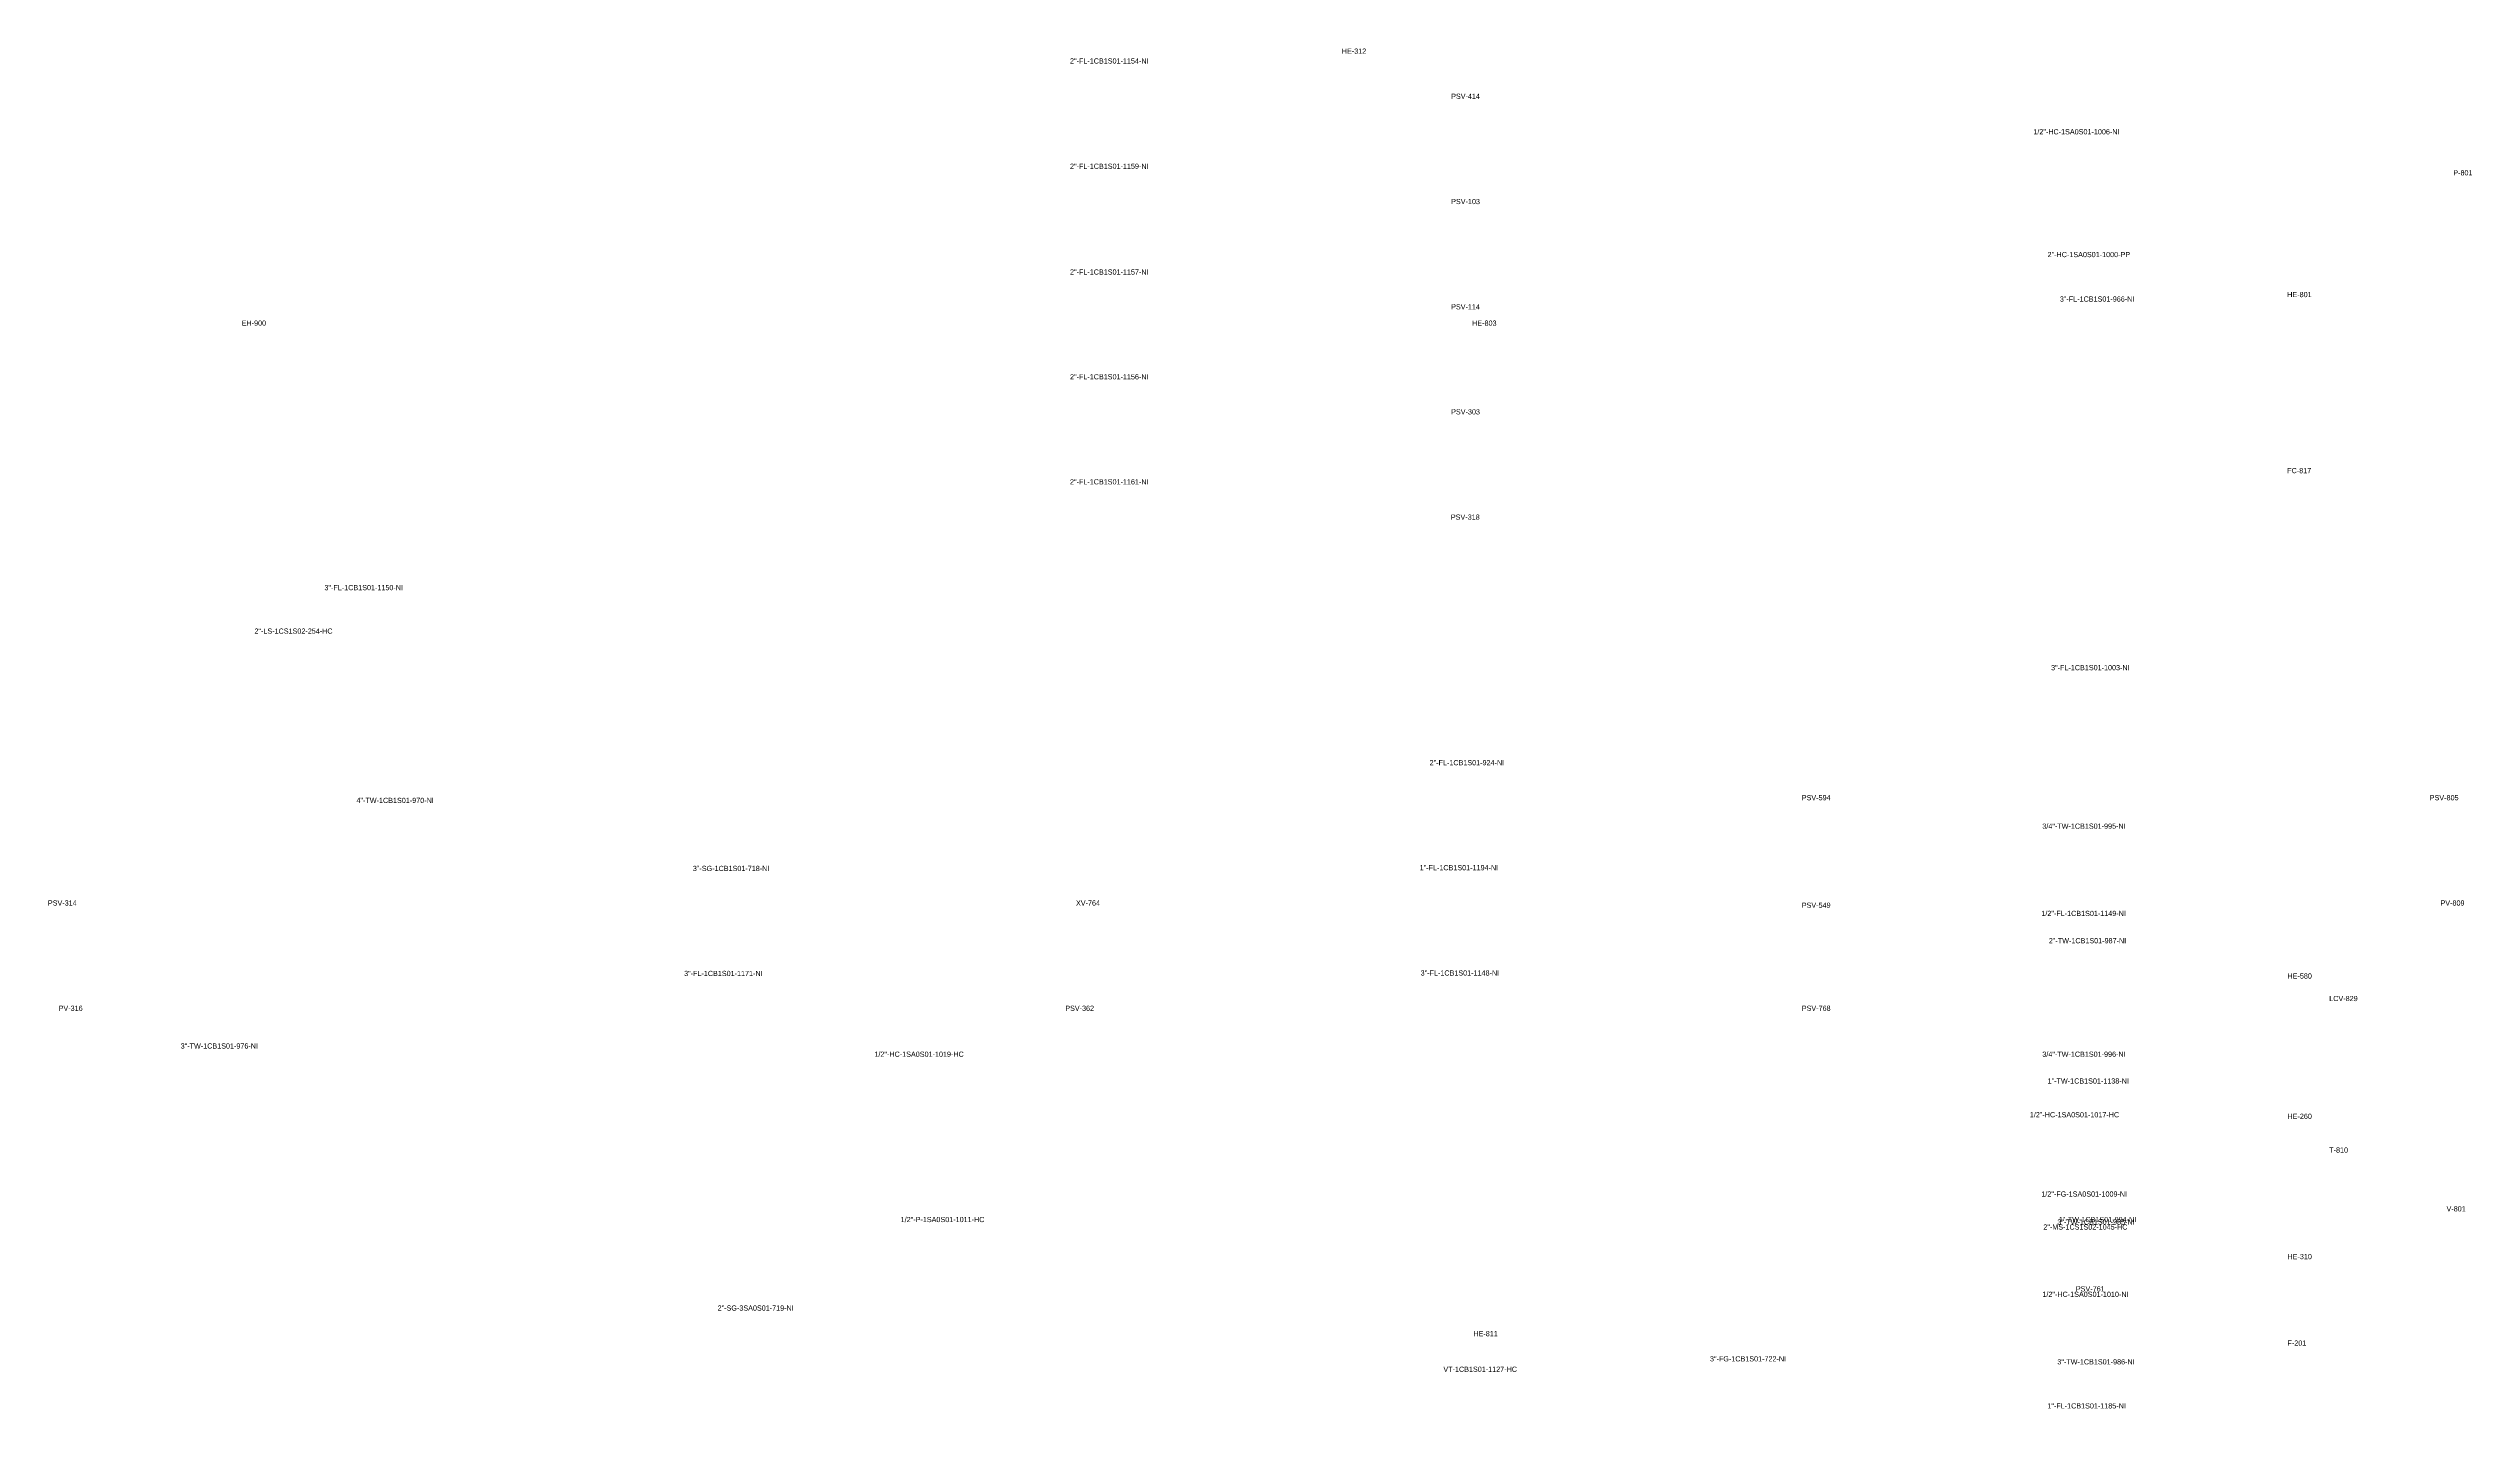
# Model space of a CAD drawing. Header units: metres. Extents: x 0 to 2328, y 0 to 1547.
# Drawn here: x 1165 to 2328, y 895 to 1547 of the extents above; entities that cross this region are included whole.
import ezdxf

# ---------------------------------------------------------------- set-up
doc = ezdxf.new("R2010")
doc.units = ezdxf.units.M
doc.layers.add('REVIEW', color=1, linetype='Continuous')

msp = doc.modelspace()

# ---------------------------------------------------------------- texts
at = {"layer": 'REVIEW', "char_height": 2.5, "attachment_point": 1}
for s, insert in [('HE-312', (1785.6, 1547.42)), ('2"-FL-1CB1S01-1154-NI', (1655.16, 1542.71)), ('PSV-414', (1838.05, 1525.77)), ('1/2"-HC-1SA0S01-1006-NI', (2117.4, 1508.73)), ('2"-FL-1CB1S01-1159-NI', (1655.16, 1492.19)), ('P-801', (2318.9, 1489.05)), ('PSV-103', (1838.05, 1475.25)), ('2"-HC-1SA0S01-1000-PP', (2124.24, 1449.81)), ('2"-FL-1CB1S01-1157-NI', (1655.16, 1441.43)), ('HE-801', (2239.22, 1430.61)), ('PSV-114', (1838.05, 1424.73)), ('3"-FL-1CB1S01-966-NI', (2130.12, 1428.47)), ('EH-900', (1257.72, 1416.91)), ('HE-803', (1848.12, 1416.91)), ('2"-FL-1CB1S01-1156-NI', (1655.16, 1391.15)), ('PSV-303', (1838.05, 1374.33)), ('2"-FL-1CB1S01-1161-NI', (1655.16, 1340.75)), ('FC-817', (2239.22, 1346.13)), ('PSV-318', (1837.93, 1323.81)), ('3"-FL-1CB1S01-1150-NI', (1297.44, 1289.99)), ('2"-LS-1CS1S02-254-HC', (1263.84, 1269.11)), ('3"-FL-1CB1S01-1003-NI', (2125.92, 1251.59)), ('2"-FL-1CB1S01-924-NI', (1827.72, 1205.99)), ('4"-TW-1CB1S01-970-NI', (1312.8, 1187.87)), ('PSV-594', (2006.29, 1189.17)), ('PSV-805', (2307.61, 1189.17)), ('3/4"-TW-1CB1S01-995-NI', (2121.72, 1175.51)), ('3"-SG-1CB1S01-718-NI', (1474.2, 1155.23)), ('1"-FL-1CB1S01-1194-NI', (1822.92, 1155.59)), ('PSV-314', (1164.73, 1138.65)), ('XV-764', (1658.05, 1138.65)), ('PSV-549', (2006.29, 1137.57)), ('1/2"-FL-1CB1S01-1149-NI', (2121.24, 1133.63)), ('PV-809', (2312.77, 1138.65)), ('2"-TW-1CB1S01-987-NI', (2124.84, 1120.55)), ('3"-FL-1CB1S01-1171-NI', (1470, 1104.83)), ('3"-FL-1CB1S01-1148-NI', (1823.4, 1105.07)), ('HE-580', (2239.34, 1103.61)), ('PV-316', (1169.89, 1088.13)), ('PSV-362', (1652.89, 1088.13)), ('PSV-768', (2006.29, 1088.13)), ('LCV-829', (2259.38, 1092.81)), ('3"-TW-1CB1S01-976-NI', (1228.44, 1070.03)), ('1/2"-HC-1SA0S01-1019-HC', (1561.32, 1066.07)), ('3/4"-TW-1CB1S01-996-NI', (2121.72, 1066.07)), ('1"-TW-1CB1S01-1138-NI', (2124.24, 1053.23)), ('1/2"-HC-1SA0S01-1017-HC', (2115.72, 1037.03)), ('HE-260', (2239.34, 1036.29)), ('T-810', (2259.38, 1020.09)), ('1/2"-FG-1SA0S01-1009-NI', (2121.24, 998.99)), ('V-801', (2315.66, 991.89)), ('1/2"-P-1SA0S01-1011-HC', (1573.92, 986.75)), ('2"-MS-1CS1S02-1045-HC', (2122.2, 983.15)), ('3"-TW-1CB1S01-985-NI', (2128.92, 985.55)), ('1"-TW-1CB1S01-994-NI', (2129.64, 986.75)), ('HE-310', (2239.34, 968.97)), ('PSV-761', (2137.81, 953.49)), ('2"-SG-3SA0S01-719-NI', (1486.08, 944.27)), ('1/2"-HC-1SA0S01-1010-NI', (2121.75, 950.87)), ('HE-811', (1848.72, 931.99)), ('3"-FG-1CB1S01-722-NI', (1962.24, 919.91)), ('3"-TW-1CB1S01-986-NI', (2128.92, 918.47)), ('F-201', (2239.34, 927.45)), ('VT-1CB1S01-1127-HC', (1834.33, 914.91)), ('1"-FL-1CB1S01-1185-NI', (2124.12, 897.33))]:
    msp.add_mtext(s, dxfattribs=dict(at, insert=insert))

doc.saveas('drawing.dxf')
